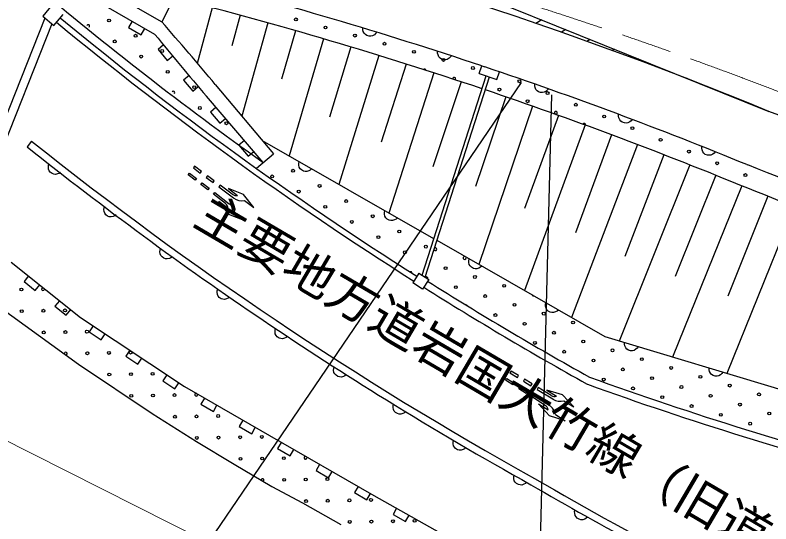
# Model space of a CAD drawing. Units: millimetres, scale not verified. Extents: x 40000 to 680000, y 20000 to 380000.
# Drawn here: x 366669 to 419076, y 259380 to 294691 of the extents above; entities that cross this region are included whole.
import ezdxf
from ezdxf.enums import TextEntityAlignment as Align

# ---------------------------------------------------------------- set-up
doc = ezdxf.new("R2010")
doc.units = ezdxf.units.MM
doc.header["$LTSCALE"] = 1000
doc.linetypes.add('CHAIN', pattern=[18.5, 12, -1.5, 3.5, -1.5])
for name, color, linetype, lineweight in [('M-BGD', 7, 'Continuous', 25), ('M-BMK', 2, 'CHAIN', 13), ('M-STR-HTXT', 7, 'Continuous', 13), ('M-STR-STRC', 7, 'Continuous', 25)]:
    doc.layers.add(name, color=color, linetype=linetype, lineweight=lineweight)
doc.layers.add('M-BGD-HTXT', color=7, linetype='Continuous')
doc.styles.add('ＭＳ ゴシック', font='')
doc.styles.get('ＭＳ ゴシック').set_extended_font_data('MS Gothic')

# ---------------------------------------------------------------- blocks, each defined once
blk = doc.blocks.new('BUHIN24')
at = {"color": 7, "linetype": 'Continuous', "lineweight": 25}
blk.add_lwpolyline([(5, -500), (-111, -461), (-209, -402), (-320, -308), (-381, -198), (-417, -81), (-418, 74), (-384, 192), (-325, 302), (-216, 401), (-119, 461), (-5, 500)], dxfattribs=at)
blk = doc.blocks.new('BUHIN22')
at = {"color": 7, "linetype": 'Continuous', "lineweight": 25}
blk.add_lwpolyline([(117, -486), (-4, -474), (-113, -439), (-242, -372), (-326, -279), (-388, -173), (-424, -22), (-418, 100), (-385, 221), (-301, 342), (-220, 423), (-117, 486)], dxfattribs=at)
blk = doc.blocks.new('BUHIN66')
at = {"color": 7, "linetype": 'Continuous', "lineweight": 25}
blk.add_lwpolyline([(-62, -496), (-171, -442), (-261, -370), (-358, -262), (-404, -146), (-424, -25), (-405, 129), (-355, 241), (-282, 343), (-161, 426), (-56, 473), (62, 496)], dxfattribs=at)
blk = doc.blocks.new('BUHIN101')
at = {"color": 7, "linetype": 'Continuous', "lineweight": 25}
blk.add_lwpolyline([(-3, 500), (-503, 497), (-497, -503), (3, -500)], dxfattribs=at)
blk = doc.blocks.new('BUHIN102')
at = {"color": 7, "linetype": 'Continuous', "lineweight": 25}
blk.add_lwpolyline([(170, 470), (-300, 640), (-640, -300), (-170, -470)], dxfattribs=at)
blk = doc.blocks.new('BUHIN103')
at = {"color": 7, "linetype": 'Continuous', "lineweight": 25}
blk.add_lwpolyline([(164, 472), (-309, 636), (-636, -309), (-164, -472)], dxfattribs=at)
blk = doc.blocks.new('BUHIN121')
at = {"color": 7, "linetype": 'Continuous', "lineweight": 25}
blk.add_lwpolyline([(72, 495), (-423, 567), (-567, -423), (-72, -495)], dxfattribs=at)
blk = doc.blocks.new('BUHIN122')
at = {"color": 7, "linetype": 'Continuous', "lineweight": 25}
blk.add_lwpolyline([(29, 499), (-471, 528), (-528, -471), (-29, -499)], dxfattribs=at)
blk = doc.blocks.new('BUHIN123')
at = {"color": 7, "linetype": 'Continuous', "lineweight": 25}
blk.add_lwpolyline([(-2, 500), (-502, 498), (-498, -502), (2, -500)], dxfattribs=at)
blk = doc.blocks.new('BUHIN124')
at = {"color": 7, "linetype": 'Continuous', "lineweight": 25}
blk.add_lwpolyline([(-4, 500), (-504, 496), (-496, -504), (4, -500)], dxfattribs=at)
blk = doc.blocks.new('BUHIN125')
at = {"color": 7, "linetype": 'Continuous', "lineweight": 25}
blk.add_lwpolyline([(-8, 500), (-508, 492), (-492, -508), (8, -500)], dxfattribs=at)

msp = doc.modelspace()

# ---------------------------------------------------------------- linework, layer by layer
at = {"layer": 'M-BGD'}
for p, q in [((370283, 298004), (376836, 294231)), ((376362, 293353), (369234, 297457)), ((377982, 296487), (376836, 294231)), ((369224, 295376), (368585, 294607)), ((380335, 295202), (379303, 291331)), ((368585, 294607), (369353, 293968)), ((369353, 293968), (369993, 294736)), ((382274, 294681), (381708, 292557)), ((368730, 294486), (362576, 278959)), ((369215, 294082), (363134, 278738)), ((384199, 294151), (382389, 287677)), ((386119, 293607), (385133, 290242)), ((388047, 293048), (385665, 284915)), ((389959, 292478), (388460, 287600)), ((391880, 291892), (389126, 282933)), ((393785, 291296), (392049, 285877)), ((398847, 290647), (399023, 291168)), ((399023, 291168), (399251, 291091)), ((395697, 290684), (392581, 280956)), ((394903, 276633), (399344, 290479)), ((395113, 276501), (399571, 290402)), ((398847, 290647), (400079, 290230)), ((400079, 290230), (400255, 290751)), ((400252, 290752), (400261, 290749)), ((380550, 289866), (384590, 285058)), ((397597, 290062), (395645, 284159)), ((383876, 284458), (379937, 289056)), ((400698, 289015), (398602, 282797)), ((402540, 288374), (398833, 277376)), ((404354, 287730), (401988, 281262)), ((406187, 287066), (401983, 275573)), ((408016, 286389), (405527, 279584)), ((367808, 285947), (367496, 285556)), ((367808, 285947), (367496, 285556)), ((395714, 279162), (383826, 285968)), ((409828, 285705), (405242, 273707)), ((383399, 284058), (384590, 285058)), ((411648, 285004), (408949, 277942)), ((413448, 284297), (408549, 272073)), ((417417, 284312), (417473, 284290)), ((415258, 283572), (412445, 276552)), ((417063, 282839), (412264, 270954)), ((418875, 282118), (416079, 275195)), ((420682, 281385), (416014, 269825)), ((407594, 272361), (395927, 279040)), ((366387, 277553), (371209, 273703)), ((394670, 276781), (394243, 276104)), ((394670, 276781), (395346, 276353)), ((395346, 276353), (394919, 275677)), ((394919, 275677), (394243, 276104)), ((365486, 274493), (371070, 270461)), ((371209, 273703), (378414, 268917)), ((429936, 265632), (407594, 272361)), ((371070, 270461), (376166, 267032)), ((378414, 268917), (384298, 265506)), ((376166, 267032), (379252, 265093)), ((384298, 265506), (391541, 261357)), ((379252, 265093), (381854, 263515)), ((381854, 263515), (384477, 261975)), ((384477, 261975), (386604, 260846)), ((391541, 261357), (397574, 257960)), ((386604, 260846), (389257, 259344))]:
    msp.add_line(p, q, dxfattribs=at)
for points in [[(391738, 293503), (391667, 293404), (391581, 293328), (391459, 293250), (391336, 293225), (391213, 293225), (391065, 293270), (390963, 293337), (390875, 293426), (390813, 293560), (390784, 293670), (390781, 293791)], [(396919, 291863), (396845, 291766), (396758, 291692), (396634, 291616), (396511, 291593), (396388, 291596), (396241, 291643), (396140, 291713), (396053, 291804), (395994, 291938), (395967, 292050), (395967, 292171)], [(403648, 289571), (403572, 289476), (403483, 289405), (403356, 289333), (403233, 289313), (403110, 289319), (402964, 289371), (402865, 289443), (402781, 289537), (402726, 289673), (402702, 289785), (402706, 289906)], [(409457, 287448), (409379, 287354), (409289, 287284), (409161, 287214), (409037, 287197), (408915, 287205), (408770, 287259), (408672, 287333), (408590, 287428), (408537, 287565), (408515, 287678), (408520, 287798)], [(415220, 285203), (415141, 285111), (415049, 285043), (414920, 284975), (414796, 284960), (414674, 284971), (414529, 285028), (414433, 285104), (414353, 285200), (414303, 285338), (414283, 285451), (414291, 285572)], [(377571, 277914), (377471, 277845), (377365, 277801), (377223, 277768), (377099, 277784), (376984, 277825), (376858, 277916), (376784, 278013), (376730, 278126), (376715, 278272), (376724, 278387), (376761, 278502)], [(381538, 275110), (381439, 275038), (381334, 274993), (381193, 274957), (381069, 274970), (380952, 275009), (380825, 275097), (380749, 275193), (380693, 275305), (380676, 275451), (380682, 275566), (380717, 275681)], [(385559, 272383), (385461, 272310), (385357, 272263), (385217, 272224), (385092, 272236), (384975, 272272), (384847, 272358), (384768, 272453), (384710, 272564), (384691, 272710), (384695, 272824), (384728, 272940)], [(389632, 269736), (389537, 269661), (389434, 269611), (389295, 269569), (389170, 269577), (389052, 269611), (388921, 269694), (388841, 269787), (388780, 269897), (388757, 270042), (388759, 270156), (388789, 270273)], [(393755, 267166), (393661, 267089), (393559, 267037), (393421, 266993), (393295, 266999), (393177, 267031), (393045, 267112), (392963, 267203), (392900, 267311), (392875, 267456), (392874, 267571), (392902, 267688)], [(397926, 264674), (397833, 264595), (397732, 264541), (397594, 264495), (397469, 264499), (397350, 264528), (397216, 264607), (397133, 264697), (397068, 264804), (397040, 264948), (397038, 265063), (397064, 265181)], [(402144, 262263), (402052, 262183), (401952, 262127), (401815, 262078), (401690, 262080), (401570, 262107), (401435, 262183), (401350, 262271), (401284, 262377), (401253, 262521), (401249, 262635), (401272, 262754)], [(406362, 259852), (406270, 259772), (406170, 259717), (406033, 259668), (405907, 259671), (405788, 259698), (405653, 259775), (405568, 259863), (405502, 259970), (405472, 260114), (405468, 260228), (405492, 260347)]]:
    msp.add_lwpolyline(points, dxfattribs=at)
for centre in [(373186, 294316), (386143, 294391), (388189, 293829), (373576, 292868), (375025, 293258), (390234, 293267), (392280, 292705), (375414, 291809), (376863, 292199), (394325, 292143), (396371, 291581), (398416, 291019), (377253, 290750), (401635, 290096), (379091, 289692), (400249, 289523), (403594, 289283), (402208, 288710), (379481, 288243), (405554, 288470), (407513, 287658), (381319, 287185), (409472, 286845), (411432, 286032), (413391, 285219), (415350, 284406), (384497, 283497), (385945, 283891), (417310, 283593), (386338, 282443), (387786, 282837), (388179, 281389), (389627, 281783), (390020, 280335), (391468, 280729), (391861, 279281), (393309, 279675), (393702, 278227), (395150, 278621), (396521, 277128), (398552, 276516), (367105, 275647), (397230, 275807), (400583, 275905), (399262, 275195), (401293, 274583), (367129, 274147), (368629, 274172), (370129, 274196), (399971, 273873), (403324, 273971), (402002, 273262), (405355, 273360), (368653, 272672), (370153, 272696), (371653, 272721), (404034, 272650), (402712, 271940), (406065, 272038), (408096, 271426), (371677, 271221), (373177, 271245), (374677, 271270), (404743, 271328), (406775, 270717), (410127, 270815), (376201, 269795), (408806, 270105), (412158, 270203), (373202, 269746), (374701, 269770), (407484, 269395), (410837, 269493), (414190, 269591), (409515, 268783), (412868, 268881), (416221, 268979), (374726, 268270), (376226, 268295), (377725, 268319), (414899, 268270), (418252, 268368), (411547, 268172), (413578, 267560), (416930, 267658), (377750, 266819), (379250, 266844), (380749, 266868), (415609, 266948), (418962, 267046), (417640, 266336), (379274, 265344), (380774, 265368), (382274, 265393), (383773, 265417), (382298, 263893), (383798, 263917), (385298, 263942), (386822, 262466), (388322, 262491), (385322, 262442), (386846, 260967), (388346, 260991), (389846, 261015), (391346, 261040), (389870, 259516), (391370, 259540), (392870, 259565), (394370, 259589)]:
    msp.add_circle(centre, 99.5, dxfattribs=at)
for centre, radius, start, end in [((305193, 11291), 295186, 71.46603, 75.68463), ((526210, 484180), 245250, 229.76351, 234.52404), ((305193, 11291), 293686, 71.36153, 75.6807), ((526210, 484180), 246250, 230.49001, 237.6173), ((526190, 484152), 245819, 230.48989, 237.61629), ((371738, 293926), 99.5, 306.7532, 157.5346), ((206382, 145410), 226279, 39.67243, 41.12354), ((543702, 428929), 215368, 219.01384, 220.50098), ((395067, 290839), 99.5, 8.9449, 135.5494), ((305193, 11291), 295186, 67.65512, 71.41942), ((397113, 290277), 99.5, 309.0962, 194.6164), ((377643, 289302), 99.5, 322.6934, 141.5943), ((305193, 11291), 293686, 67.63907, 71.31471), ((404167, 287897), 99.5, 267.9497, 232.9593), ((406127, 287084), 99.5, 341.7904, 158.2245), ((408086, 286271), 99.5, 38.4881, 100.1458), ((526198, 484193), 253750, 231.37654, 240.87305), ((526198, 484193), 254250, 231.37654, 233.66864), ((383548, 284678), 99.5, 338.6778, 125.6099), ((309596, 10259), 294500, 63.96086, 68.51213), ((309596, 10259), 293000, 64.76776, 68.51213), ((526198, 484193), 254250, 233.66864, 238.25232), ((395811, 278450), 99.5, 208.0448, 116.3907), ((397842, 277838), 99.5, 82.8688, 37.5505), ((394096, 276780), 99.5, 5.8381, 106.2659), ((395199, 276418), 99.5, 341.3419, 134.0841), ((526198, 484193), 245750, 237.80617, 240.84896), ((368604, 275672), 99.5, 81.0056, 21.7782), ((526198, 484193), 246250, 237.80599, 240.87281), ((402614, 275293), 99.5, 195.2476, 285.1716), ((397940, 274485), 99.5, 15.7156, 101.5926), ((370177, 271197), 99.5, 276.1877, 192.1535), ((488557, 496166), 241000, 250.09081, 255.52112), ((488559, 496178), 241525, 250.10126, 255.50788), ((379225, 268344), 99.5, 85.846, 33.9527), ((526198, 484193), 254250, 238.25232, 240.87029), ((386797, 263966), 99.5, 79.4245, 40.9645), ((383822, 262418), 99.5, 299.4153, 179.7641), ((530765, 482159), 254745, 239.75087, 241.7132), ((530765, 482159), 254245, 239.75087, 245.48041)]:
    msp.add_arc(centre, radius, start, end, dxfattribs=at)
at = {"layer": 'M-BMK'}
msp.add_arc((308418, 14), 310000, 67.96795, 86.45054, dxfattribs=at)
at = {"layer": 'M-STR-HTXT'}
msp.add_line((362845, 266779), (421645, 237132), dxfattribs=at)
at = {"layer": 'M-STR-STRC'}
for p, q in [((381762, 302996), (418938, 288012)), ((403184, 294362), (402778, 294115)), ((404864, 293685), (404553, 293496)), ((406543, 293008), (406316, 292870)), ((408223, 292331), (408065, 292235)), ((409902, 291654), (409802, 291593)), ((411582, 290977), (411527, 290943)), ((401750, 290012), (380517, 258760)), ((413261, 290300), (413239, 290286)), ((403862, 289168), (402797, 247651))]:
    msp.add_line(p, q, dxfattribs=at)
for points in [[(379118, 284201), (379029, 284080), (379510, 283722), (379599, 283842)], [(378678, 283598), (378769, 283717), (379245, 283351), (379153, 283232)], [(380482, 283186), (380001, 283544), (379911, 283424), (380392, 283065)], [(380025, 282561), (379549, 282927), (379641, 283046), (380116, 282680)], [(401062, 269987), (400983, 269859), (401496, 269547), (401574, 269675)], [(400678, 269347), (400759, 269474), (401265, 269153), (401185, 269026)], [(402512, 269101), (402000, 269414), (401922, 269286), (402434, 268973)], [(402114, 268437), (401607, 268758), (401688, 268885), (402194, 268564)]]:
    msp.add_lwpolyline(points, close=True, dxfattribs=at)
for points in [[(381725, 282261), (380883, 282887), (380793, 282767), (381813, 282008), (381828, 281997)], [(382577, 281813), (383219, 281336), (382515, 282233), (381454, 282649), (382096, 282172)], [(381252, 281615), (380421, 282256), (380512, 282374), (381520, 281598), (381534, 281588)], [(381914, 280916), (382547, 280428), (381493, 280862), (380804, 281771), (381438, 281282)], [(403835, 268294), (402939, 268841), (402861, 268713), (403946, 268050), (403961, 268040)], [(404724, 267926), (405407, 267509), (404625, 268338), (403529, 268656), (404212, 268239)], [(403423, 267608), (402537, 268169), (402617, 268296), (403691, 267615), (403706, 267606)], [(404145, 266972), (404821, 266544), (403731, 266879), (402963, 267721), (403639, 267293)]]:
    msp.add_lwpolyline(points, dxfattribs=at)
for centre, radius, start, end in [((305193, 11291), 299186, 67.65512, 86.75995), ((309334, 9694), 299122, 63.96335, 68.50503), ((382019, 282667), 502, 234.1803, 278.7506), ((382420, 282792), 991, 233.3442, 279.1253), ((380940, 281222), 502, 6.9861, 51.5564), ((380929, 280802), 991, 6.6113, 52.3925), ((404090, 268725), 502, 239.4199, 283.9902), ((404478, 268886), 991, 238.5838, 284.365), ((403148, 267188), 502, 12.2257, 56.796), ((403175, 266768), 991, 11.8509, 57.6321)]:
    msp.add_arc(centre, radius, start, end, dxfattribs=at)

# ---------------------------------------------------------------- block references
at = {"layer": 'M-BGD', "rotation": 59.6873}
for name, p in [('BUHIN101', (375220, 294010)), ('BUHIN102', (377286, 292242)), ('BUHIN102', (379053, 290118)), ('BUHIN103', (380922, 287906)), ('BUHIN103', (382891, 285608)), ('BUHIN66', (369423, 284078)), ('BUHIN24', (386798, 284266)), ('BUHIN66', (373279, 281122)), ('BUHIN24', (392742, 280863)), ('BUHIN24', (398587, 277517)), ('BUHIN121', (367990, 276273)), ('BUHIN121', (370136, 274560)), ('BUHIN24', (403907, 274472)), ('BUHIN122', (372488, 272853)), ('BUHIN22', (409395, 271819)), ('BUHIN122', (375047, 271153)), ('BUHIN22', (415264, 270051)), ('BUHIN122', (377607, 269453)), ('BUHIN123', (380233, 267863)), ('BUHIN123', (382891, 266322)), ('BUHIN124', (385553, 264787)), ('BUHIN124', (388219, 263260)), ('BUHIN124', (390884, 261733)), ('BUHIN125', (393558, 260221))]:
    msp.add_blockref(name, p, dxfattribs=at)

# ---------------------------------------------------------------- texts
at = {"layer": 'M-BGD-HTXT', "style": 'ＭＳ ゴシック'}
msp.add_text('主要地方道岩国大竹線（旧道）', height=2566, rotation=329.579, dxfattribs=at).set_placement((378524, 279539), align=Align.BOTTOM_LEFT)

doc.saveas('drawing.dxf')
